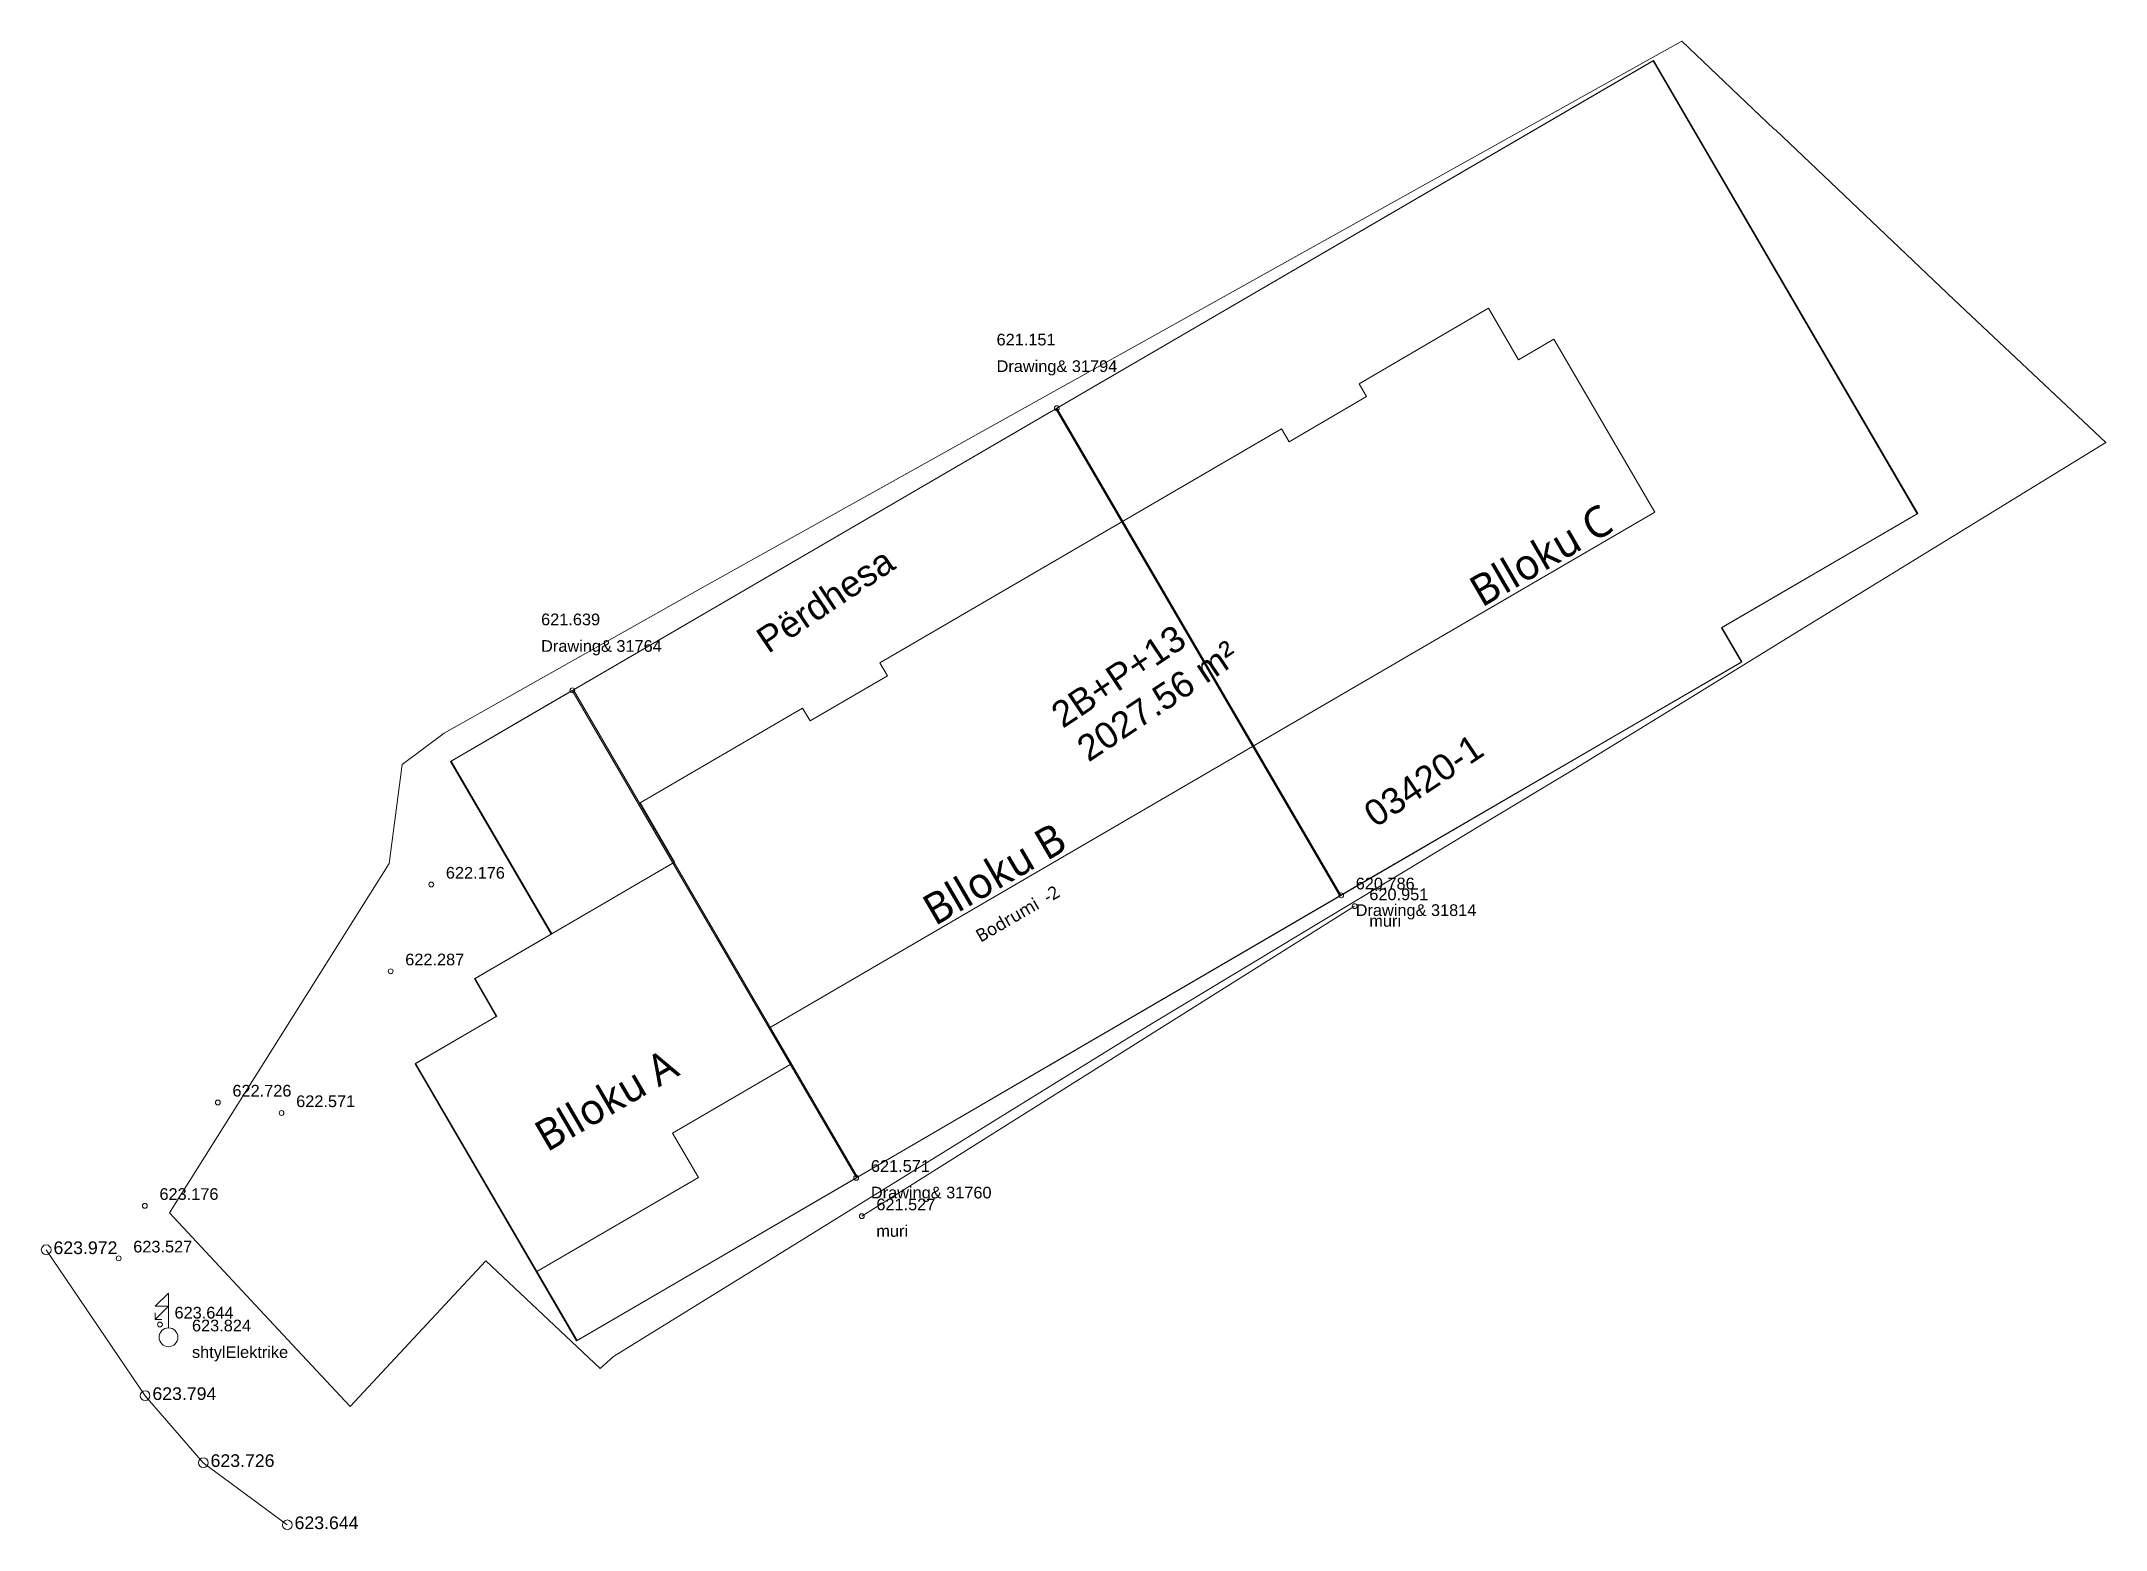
# Model space of a CAD drawing. Header units: metres. Extents: x 7511139 to 7512554, y 4691866 to 4693195.
# Drawn here: x 7511139.2 to 7511298.2, y 4693079.9 to 4693194.6 of the extents above.
import ezdxf

# ---------------------------------------------------------------- set-up
doc = ezdxf.new("R2010")
doc.units = ezdxf.units.M
for name, color, linetype, lineweight in [('asfalt pikat', 183, 'Continuous', 0), ('Drawing & Figure_Pen_No__1', 7, 'Continuous', 13), ('Drawing & Figure_Pen_No__101', 252, 'Continuous', 13), ('Drawing & Figure_Pen_No__102', 254, 'Continuous', 13), ('Drawing & Figure_Pen_No__120', 7, 'Continuous', 13), ('etazha', 7, 'Continuous', 0), ('kati 0 projekt', 1, 'Continuous', 0), ('Matjet', 210, 'Continuous', 0), ('muri', 32, 'Continuous', 0), ('Parc-Baz', 7, 'Continuous', 0), ('projekti b2', 5, 'Continuous', 0), ('shtyll elektrike', 1, 'Continuous', 0)]:
    doc.layers.add(name, color=color, linetype=linetype, lineweight=lineweight)
doc.styles.add('GENERATED_STYLE_2', font='Microsoft YaHei UI.ttf')
doc.styles.get("Standard").update_dxf_attribs({"font": 'arial.ttf'})

# ---------------------------------------------------------------- blocks, each defined once
blk = doc.blocks.new('*U7', base_point=(7511240.4, 4693127.96, 620.95))
at = {"layer": 'Matjet', "linetype": 'ByBlock', "lineweight": -2}
blk.add_line((7511240.4, 4693127.96, 620.95), (7511240.4, 4693127.96, 620.95), dxfattribs=at)
blk.add_circle((7511240.4, 4693127.96, 620.95), 0.187, dxfattribs=at)
at = {"layer": 'Matjet', "linetype": 'ByBlock', "char_height": 0.9}
for s, insert, attachment_point in [('620.951', (7511241.53, 4693128.87, 620.95), 4), ('muri', (7511241.53, 4693127.28, 620.95), 1)]:
    blk.add_mtext(s, dxfattribs=dict(at, insert=insert, attachment_point=attachment_point))
blk = doc.blocks.new('*U8', base_point=(7511202.01, 4693107.04, 621.57))
at = {"layer": 'Matjet', "linetype": 'ByBlock', "lineweight": -2}
blk.add_line((7511202.01, 4693107.04, 621.57), (7511202.01, 4693107.04, 621.57), dxfattribs=at)
blk.add_circle((7511202.01, 4693107.04, 621.57), 0.187, dxfattribs=at)
at = {"layer": 'Matjet', "linetype": 'ByBlock', "char_height": 0.9}
for s, insert, attachment_point in [('621.571', (7511203.14, 4693107.94, 621.57), 4), ('Drawing& 31760', (7511203.14, 4693106.35, 621.57), 1)]:
    blk.add_mtext(s, dxfattribs=dict(at, insert=insert, attachment_point=attachment_point))
blk = doc.blocks.new('*U9', base_point=(7511202.44, 4693104.08, 621.53))
at = {"layer": 'Matjet', "linetype": 'ByBlock', "lineweight": -2}
blk.add_line((7511202.44, 4693104.08, 621.53), (7511202.44, 4693104.08, 621.53), dxfattribs=at)
blk.add_circle((7511202.44, 4693104.08, 621.53), 0.187, dxfattribs=at)
at = {"layer": 'Matjet', "linetype": 'ByBlock', "char_height": 0.9}
for s, insert, attachment_point in [('621.527', (7511203.56, 4693104.98, 621.53), 4), ('muri', (7511203.56, 4693103.39, 621.53), 1)]:
    blk.add_mtext(s, dxfattribs=dict(at, insert=insert, attachment_point=attachment_point))
blk = doc.blocks.new('*U10', base_point=(7511139.618, 4693101.488, 623.972))
at = {"layer": 'asfalt pikat', "linetype": 'ByBlock', "lineweight": -2}
blk.add_line((7511139.618, 4693101.488, 623.972), (7511139.618, 4693101.488, 623.972), dxfattribs=at)
blk.add_circle((7511139.618, 4693101.488, 623.972), 0.375, dxfattribs=at)
at = {"layer": 'asfalt pikat', "linetype": 'ByBlock', "insert": (7511140.1805, 4693101.638, 623.972), "char_height": 0.975, "attachment_point": 4}
blk.add_mtext('{\\C256;623.972}', dxfattribs=at)
blk = doc.blocks.new('*U11', base_point=(7511147.242, 4693090.254, 623.794))
at = {"layer": 'asfalt pikat', "linetype": 'ByBlock', "lineweight": -2}
blk.add_line((7511147.242, 4693090.254, 623.794), (7511147.242, 4693090.254, 623.794), dxfattribs=at)
blk.add_circle((7511147.242, 4693090.254, 623.794), 0.375, dxfattribs=at)
at = {"layer": 'asfalt pikat', "linetype": 'ByBlock', "insert": (7511147.8045, 4693090.404, 623.794), "char_height": 0.975, "attachment_point": 4}
blk.add_mtext('{\\C256;623.794}', dxfattribs=at)
blk = doc.blocks.new('*U12', base_point=(7511151.717, 4693085.089, 623.726))
at = {"layer": 'asfalt pikat', "linetype": 'ByBlock', "lineweight": -2}
blk.add_line((7511151.717, 4693085.089, 623.726), (7511151.717, 4693085.089, 623.726), dxfattribs=at)
blk.add_circle((7511151.717, 4693085.089, 623.726), 0.375, dxfattribs=at)
at = {"layer": 'asfalt pikat', "linetype": 'ByBlock', "insert": (7511152.2795, 4693085.239, 623.726), "char_height": 0.975, "attachment_point": 4}
blk.add_mtext('{\\C256;623.726}', dxfattribs=at)
blk = doc.blocks.new('*U13', base_point=(7511158.191, 4693080.299, 623.644))
at = {"layer": 'asfalt pikat', "linetype": 'ByBlock', "lineweight": -2}
blk.add_line((7511158.191, 4693080.299, 623.644), (7511158.191, 4693080.299, 623.644), dxfattribs=at)
blk.add_circle((7511158.191, 4693080.299, 623.644), 0.375, dxfattribs=at)
at = {"layer": 'asfalt pikat', "linetype": 'ByBlock', "insert": (7511158.7535, 4693080.449, 623.644), "char_height": 0.975, "attachment_point": 4}
blk.add_mtext('{\\C256;623.644}', dxfattribs=at)
blk = doc.blocks.new('Pole electricity_ Shtyllë Elekrike Druri - tension i lartë')
at = {"color": 1, "linetype": 'ByBlock', "lineweight": 0, "flags": 128}
for points in [[(0, 0.5), (0, 2.35), (-0.7, 1.65), (0, 1.65), (-0.7, 0.95)], [(-0.35, 0.95), (-0.7, 0.95), (-0.7, 1.3)]]:
    blk.add_lwpolyline(points, dxfattribs=at)
at = {"color": 1, "linetype": 'ByBlock', "lineweight": 0}
blk.add_circle((0, 0), 0.5, dxfattribs=at)
blk = doc.blocks.new('Shtylle_Elekrike_Druri')
at = {"color": 1, "lineweight": 0}
blk.add_blockref('Pole electricity_ Shtyllë Elekrike Druri - tension i lartë', (0, 0), dxfattribs=at)
blk = doc.blocks.new('*U14', base_point=(7511149.04, 4693094.75, 623.82))
at = {"layer": 'shtyll elektrike', "color": 0, "linetype": 'ByBlock', "lineweight": -2, "xscale": 1.447368416163276, "yscale": 1.447368416163276, "zscale": 1.447368416163276}
blk.add_blockref('Shtylle_Elekrike_Druri', (7511149.04, 4693094.75, 623.82), dxfattribs=at)
at = {"layer": 'shtyll elektrike', "linetype": 'ByBlock', "char_height": 0.9}
for s, insert, attachment_point in [('623.824', (7511150.85, 4693095.65, 623.82), 4), ('shtylElektrike', (7511150.85, 4693094.06, 623.82), 1)]:
    blk.add_mtext(s, dxfattribs=dict(at, insert=insert, attachment_point=attachment_point))
blk = doc.blocks.new('*U15', base_point=(7511148.375, 4693095.744, 623.644))
at = {"layer": 'Matjet', "linetype": 'ByBlock', "lineweight": -2}
blk.add_line((7511148.375, 4693095.744, 623.644), (7511148.375, 4693095.744, 623.644), dxfattribs=at)
blk.add_circle((7511148.375, 4693095.744, 623.644), 0.187, dxfattribs=at)
at = {"layer": 'Matjet', "linetype": 'ByBlock', "insert": (7511149.5, 4693096.644, 623.644), "char_height": 0.9, "attachment_point": 4}
blk.add_mtext('623.644', dxfattribs=at)
blk = doc.blocks.new('*U16', base_point=(7511145.198, 4693100.827, 623.527))
at = {"layer": 'Matjet', "linetype": 'ByBlock', "lineweight": -2}
blk.add_line((7511145.198, 4693100.827, 623.527), (7511145.198, 4693100.827, 623.527), dxfattribs=at)
blk.add_circle((7511145.198, 4693100.827, 623.527), 0.187, dxfattribs=at)
at = {"layer": 'Matjet', "linetype": 'ByBlock', "insert": (7511146.323, 4693101.727, 623.527), "char_height": 0.9, "attachment_point": 4}
blk.add_mtext('623.527', dxfattribs=at)
blk = doc.blocks.new('*U17', base_point=(7511147.218, 4693104.877, 623.176))
at = {"layer": 'Matjet', "linetype": 'ByBlock', "lineweight": -2}
blk.add_line((7511147.218, 4693104.877, 623.176), (7511147.218, 4693104.877, 623.176), dxfattribs=at)
blk.add_circle((7511147.218, 4693104.877, 623.176), 0.187, dxfattribs=at)
at = {"layer": 'Matjet', "linetype": 'ByBlock', "insert": (7511148.343, 4693105.777, 623.176), "char_height": 0.9, "attachment_point": 4}
blk.add_mtext('623.176', dxfattribs=at)
blk = doc.blocks.new('*U18', base_point=(7511152.841, 4693112.839, 622.726))
at = {"layer": 'Matjet', "linetype": 'ByBlock', "lineweight": -2}
blk.add_line((7511152.841, 4693112.839, 622.726), (7511152.841, 4693112.839, 622.726), dxfattribs=at)
blk.add_circle((7511152.841, 4693112.839, 622.726), 0.187, dxfattribs=at)
at = {"layer": 'Matjet', "linetype": 'ByBlock', "insert": (7511153.966, 4693113.739, 622.726), "char_height": 0.9, "attachment_point": 4}
blk.add_mtext('622.726', dxfattribs=at)
blk = doc.blocks.new('*U19', base_point=(7511157.746, 4693112.029, 622.571))
at = {"layer": 'Matjet', "linetype": 'ByBlock', "lineweight": -2}
blk.add_line((7511157.746, 4693112.029, 622.571), (7511157.746, 4693112.029, 622.571), dxfattribs=at)
blk.add_circle((7511157.746, 4693112.029, 622.571), 0.187, dxfattribs=at)
at = {"layer": 'Matjet', "linetype": 'ByBlock', "insert": (7511158.871, 4693112.929, 622.571), "char_height": 0.9, "attachment_point": 4}
blk.add_mtext('622.571', dxfattribs=at)
blk = doc.blocks.new('*U20', base_point=(7511166.153, 4693122.95, 622.287))
at = {"layer": 'Matjet', "linetype": 'ByBlock', "lineweight": -2}
blk.add_line((7511166.153, 4693122.95, 622.287), (7511166.153, 4693122.95, 622.287), dxfattribs=at)
blk.add_circle((7511166.153, 4693122.95, 622.287), 0.187, dxfattribs=at)
at = {"layer": 'Matjet', "linetype": 'ByBlock', "insert": (7511167.278, 4693123.85, 622.287), "char_height": 0.9, "attachment_point": 4}
blk.add_mtext('622.287', dxfattribs=at)
blk = doc.blocks.new('*U21', base_point=(7511169.284, 4693129.632, 622.176))
at = {"layer": 'Matjet', "linetype": 'ByBlock', "lineweight": -2}
blk.add_line((7511169.284, 4693129.632, 622.176), (7511169.284, 4693129.632, 622.176), dxfattribs=at)
blk.add_circle((7511169.284, 4693129.632, 622.176), 0.187, dxfattribs=at)
at = {"layer": 'Matjet', "linetype": 'ByBlock', "insert": (7511170.409, 4693130.532, 622.176), "char_height": 0.9, "attachment_point": 4}
blk.add_mtext('622.176', dxfattribs=at)
blk = doc.blocks.new('*U22', base_point=(7511180.15, 4693144.59, 621.64))
at = {"layer": 'Matjet', "linetype": 'ByBlock', "lineweight": -2}
blk.add_line((7511180.15, 4693144.59, 621.64), (7511180.15, 4693144.59, 621.64), dxfattribs=at)
blk.add_circle((7511180.15, 4693144.59, 621.64), 0.187, dxfattribs=at)
at = {"layer": 'Matjet', "linetype": 'ByBlock', "char_height": 0.9}
for s, insert, attachment_point in [('621.639', (7511177.74, 4693150.05, 621.64), 4), ('Drawing& 31764', (7511177.74, 4693148.46, 621.64), 1)]:
    blk.add_mtext(s, dxfattribs=dict(at, insert=insert, attachment_point=attachment_point))
blk = doc.blocks.new('*U23', base_point=(7511217.46, 4693166.33, 621.15))
at = {"layer": 'Matjet', "linetype": 'ByBlock', "lineweight": -2}
blk.add_line((7511217.46, 4693166.33, 621.15), (7511217.46, 4693166.33, 621.15), dxfattribs=at)
blk.add_circle((7511217.46, 4693166.33, 621.15), 0.187, dxfattribs=at)
at = {"layer": 'Matjet', "linetype": 'ByBlock', "char_height": 0.9}
for s, insert, attachment_point in [('621.151', (7511212.82, 4693171.61, 621.15), 4), ('Drawing& 31794', (7511212.82, 4693170.02, 621.15), 1)]:
    blk.add_mtext(s, dxfattribs=dict(at, insert=insert, attachment_point=attachment_point))
blk = doc.blocks.new('*U24', base_point=(7511239.36, 4693128.8, 620.79))
at = {"layer": 'Matjet', "linetype": 'ByBlock', "lineweight": -2}
blk.add_line((7511239.36, 4693128.8, 620.79), (7511239.36, 4693128.8, 620.79), dxfattribs=at)
blk.add_circle((7511239.36, 4693128.8, 620.79), 0.187, dxfattribs=at)
at = {"layer": 'Matjet', "linetype": 'ByBlock', "char_height": 0.9}
for s, insert, attachment_point in [('620.786', (7511240.48, 4693129.7, 620.79), 4), ('Drawing& 31814', (7511240.48, 4693128.11, 620.79), 1)]:
    blk.add_mtext(s, dxfattribs=dict(at, insert=insert, attachment_point=attachment_point))

msp = doc.modelspace()

# ---------------------------------------------------------------- linework, layer by layer
at = {"layer": 'asfalt pikat'}
msp.add_polyline3d([(7511158.19, 4693080.3, 623.64), (7511151.72, 4693085.09, 623.73), (7511147.24, 4693090.25, 623.79), (7511139.62, 4693101.49, 623.97)], dxfattribs=at)
at = {"layer": 'Drawing & Figure_Pen_No__102', "color": 6, "lineweight": 13}
for points in [[(7511237, 4693132.81), (7511217.46, 4693166.34), (7511263.39, 4693193.1), (7511283.73, 4693158.2), (7511268.65, 4693149.41), (7511270.19, 4693146.77), (7511239.34, 4693128.8)], [(7511180.14, 4693144.58), (7511170.77, 4693139.12), (7511178.52, 4693125.81), (7511172.6, 4693122.36), (7511174.29, 4693119.47), (7511168.03, 4693115.82), (7511180.46, 4693094.48), (7511202.02, 4693107.04), (7511180.14, 4693144.58)]]:
    msp.add_lwpolyline(points, close=True, dxfattribs=at)
at = {"layer": 'Drawing & Figure_Pen_No__120', "color": 6, "lineweight": 13}
msp.add_lwpolyline([(7511202.11, 4693107.09), (7511180.23, 4693144.63), (7511217.38, 4693166.29), (7511239.26, 4693128.75)], close=True, dxfattribs=at)
at = {"layer": 'kati 0 projekt'}
msp.add_lwpolyline([(7511174.33, 4693119.5), (7511168.07, 4693115.84), (7511177.41, 4693099.82), (7511189.85, 4693107.07), (7511187.86, 4693110.48), (7511196.98, 4693115.79), (7511195.34, 4693118.6), (7511263.51, 4693158.33), (7511255.75, 4693171.64), (7511253.03, 4693170.05), (7511250.71, 4693174.03), (7511240.74, 4693168.21), (7511241.31, 4693167.22), (7511235.35, 4693163.74), (7511234.77, 4693164.74), (7511203.84, 4693146.71), (7511204.42, 4693145.71), (7511198.46, 4693142.24), (7511197.88, 4693143.23), (7511185.36, 4693135.93), (7511188.02, 4693131.35), (7511172.65, 4693122.39)], close=True, dxfattribs=at)
at = {"layer": 'muri'}
msp.add_polyline3d([(7511202.44, 4693104.08, 621.53), (7511240.4, 4693127.96, 620.95)], dxfattribs=at)
at = {"layer": 'Parc-Baz', "flags": 128}
msp.add_lwpolyline([(7511182.3, 4693092.34), (7511173.49, 4693100.65), (7511163.04, 4693089.42), (7511157.49, 4693095.35), (7511149.11, 4693104.34), (7511166.05, 4693131.25), (7511167.05, 4693138.87), (7511170.27, 4693141.29), (7511190.39, 4693152.64), (7511265.6, 4693194.6), (7511272.72, 4693187.84), (7511272.83, 4693187.74), (7511286.57, 4693174.69), (7511298.25, 4693163.7), (7511274.99, 4693149.4), (7511262.76, 4693141.87), (7511257.31, 4693138.52), (7511250.18, 4693134.23), (7511240.83, 4693128.59), (7511237.88, 4693126.81), (7511230.89, 4693122.6), (7511223.39, 4693118.07), (7511214.92, 4693112.83), (7511196.89, 4693101.66), (7511183.32, 4693093.26), (7511182.3, 4693092.34)], dxfattribs=at)
at = {"layer": 'projekti b2'}
msp.add_lwpolyline([(7511283.77, 4693158.22), (7511263.43, 4693193.13), (7511170.81, 4693139.14), (7511178.56, 4693125.84), (7511172.65, 4693122.39), (7511174.33, 4693119.5), (7511168.07, 4693115.84), (7511180.51, 4693094.5), (7511270.23, 4693146.8), (7511268.69, 4693149.43), (7511283.77, 4693158.22)], close=True, dxfattribs=at)

# ---------------------------------------------------------------- block references
at = {"layer": 'asfalt pikat'}
for name, p in [('*U10', (7511139.62, 4693101.49, 623.97)), ('*U11', (7511147.24, 4693090.25, 623.79)), ('*U12', (7511151.72, 4693085.09, 623.73)), ('*U13', (7511158.19, 4693080.3, 623.64))]:
    msp.add_blockref(name, p, dxfattribs=at)
at = {"layer": 'Matjet'}
for name, p in [('*U23', (7511217.46, 4693166.33, 621.15)), ('*U22', (7511180.15, 4693144.59, 621.64)), ('*U21', (7511169.28, 4693129.63, 622.18)), ('*U24', (7511239.36, 4693128.8, 620.79)), ('*U7', (7511240.4, 4693127.96, 620.95)), ('*U20', (7511166.15, 4693122.95, 622.29)), ('*U18', (7511152.84, 4693112.84, 622.73)), ('*U19', (7511157.75, 4693112.03, 622.57)), ('*U8', (7511202.01, 4693107.04, 621.57)), ('*U17', (7511147.22, 4693104.88, 623.18)), ('*U9', (7511202.44, 4693104.08, 621.53)), ('*U16', (7511145.2, 4693100.83, 623.53)), ('*U15', (7511148.38, 4693095.74, 623.64))]:
    msp.add_blockref(name, p, dxfattribs=at)
at = {"layer": 'shtyll elektrike'}
msp.add_blockref('*U14', (7511149.04, 4693094.75, 623.82), dxfattribs=at)

# ---------------------------------------------------------------- texts
at = {"layer": 'Drawing & Figure_Pen_No__1', "color": 40, "linetype": 'Continuous', "lineweight": 13, "attachment_point": 8, "rotation": 30.2355, "style": 'GENERATED_STYLE_2'}
for s, insert, char_height in [('\\A1;Blloku B', (7511213.27, 4693129.39), 2.4), ('\\A1;Bodrumi  -2', (7511214.7, 4693126.94), 1)]:
    msp.add_mtext(s, dxfattribs=dict(at, insert=insert, char_height=char_height))
at = {"layer": 'Drawing & Figure_Pen_No__101', "color": 252, "linetype": 'Continuous', "lineweight": 13, "char_height": 2.4, "attachment_point": 8, "rotation": 30.2355, "style": 'GENERATED_STYLE_2'}
for s, insert in [('\\A1;Blloku C', (7511255.36, 4693153.92)), ('\\A1;Blloku A', (7511183.37, 4693111.96))]:
    msp.add_mtext(s, dxfattribs=dict(at, insert=insert))
at = {"layer": 'etazha'}
msp.add_text('2B+P+13', height=2, rotation=33.7936, dxfattribs=at).set_placement((7511217.92, 4693141.62))
at = {"layer": 'kati 0 projekt', "color": 0}
for s, rotation, p in [('Përdhesa', 33.7935, (7511195.22, 4693147.38)), ('2027.56 m²', 33.7936, (7511219.9, 4693139.02))]:
    msp.add_text(s, height=2, rotation=rotation, dxfattribs=at).set_placement(p)
at = {"layer": 'Parc-Baz'}
msp.add_text('03420-1', height=2, rotation=33.7936, dxfattribs=at).set_placement((7511242, 4693133.97))

doc.saveas('drawing.dxf')
